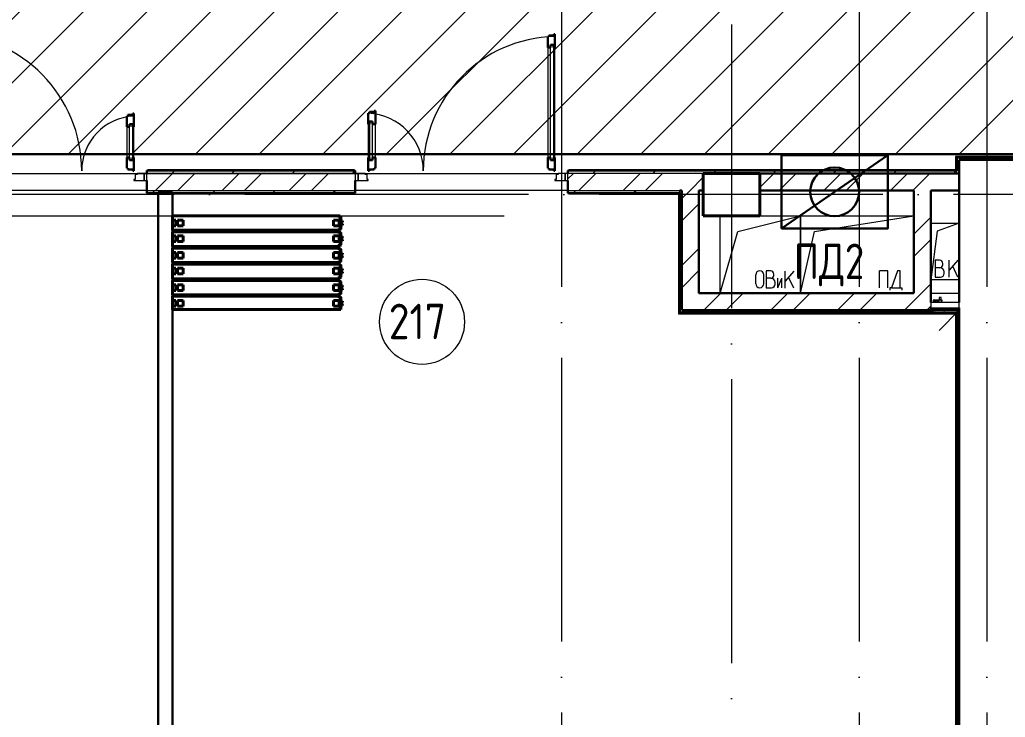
# Model space of a CAD drawing. Header units: millimetres. Extents: x -259809 to 472825, y -397243 to 31861.
# Drawn here: x 144604 to 151557, y -368846 to -363929 of the extents above; entities that cross this region are included whole.
import ezdxf

# ---------------------------------------------------------------- set-up
doc = ezdxf.new("R2010")
doc.units = ezdxf.units.MM
doc.linetypes.add('ADSK_Линия сетки', pattern=[25, 20, -2.5, 0, -2.5])
doc.linetypes.add('ADSK_Сверху', pattern=[450, 300, -150])
for name, color, linetype, lineweight in [('Двери', 252, 'Continuous', 9), ('Линии', 7, 'Continuous', 9), ('лс', 5, 'Continuous', 30), ('Марки помещений', 252, 'Continuous', 20), ('Несущие колонны', 252, 'Continuous', 18), ('Обобщенные модели', 252, 'Continuous', 18), ('Оборудование', 8, 'Continuous', 18), ('Ограждение', 252, 'Continuous', 9), ('Оси', 252, 'Continuous', 9), ('Перекрытие', 252, 'Continuous', 18), ('Стены внутренние', 252, 'Continuous', 18), ('Стены наружные', 252, 'Continuous', 18), ('Стены штриховка', 7, 'Continuous', 9)]:
    doc.layers.add(name, color=color, linetype=linetype, lineweight=lineweight)
doc.layers.add('Двери открывание', color=7, linetype='Continuous', lineweight=9, true_color=0xc0c0c0)
doc.layers.add('СОТ', color=7, linetype='Continuous')
doc.styles.add('GOST 2.304 type A', font='', dxfattribs={"height": 250})
doc.styles.add('GOST Common_2', font='', dxfattribs={"width": 0.9, "height": 250})
doc.styles.get('GOST 2.304 type A').set_extended_font_data('GOST 2.304 type A')
doc.styles.get('GOST Common_2').set_extended_font_data('GOST type B')

# ---------------------------------------------------------------- blocks, each defined once
blk = doc.blocks.new('2 этаж')
at = {"color": 251, "lineweight": 18, "true_color": 0x636466}
for p, q in [((149396, -13184.3), (149396, -12639.3)), ((149521, -12748.5), (149961, -12639.3)), ((149676, -12639.3), (149961, -12639.3)), ((149961, -12639.3), (149961, -13184.3)), ((149961, -13184.3), (149961, -12639.3)), ((149961, -12639.3), (150761, -12639.3)), ((150061, -12748.5), (150761, -12639.3)), ((150881, -12689.3), (151081, -12689.3)), ((151081, -12689.3), (150925.5, -12745.8)), ((149396, -13184.3), (149521, -12748.5)), ((149961, -13184.3), (150061, -12748.5)), ((150925.5, -12745.8), (150881, -13089.3)), ((150941.9, -12950.7), (150911.9, -12950.7)), ((150911.9, -12950.7), (150911.9, -13070.7)), ((150965.3, -12984), (150965.3, -12974)), ((151071.9, -12950.7), (151011.9, -13022.2)), ((151011.9, -13070.7), (151011.9, -12950.7)), ((151071.9, -13070.7), (151036, -12993.5)), ((149645.9, -13116.9), (149645.9, -13054.3)), ((149703.3, -13116.9), (149703.3, -13054.3)), ((149750.1, -13025.6), (149720.1, -13025.6)), ((149720.1, -13025.6), (149720.1, -13145.6)), ((149773.5, -13058.9), (149773.5, -13048.9)), ((149914.3, -13027.6), (149854.3, -13099.1)), ((149854.3, -13147.6), (149854.3, -13027.6)), ((149914.3, -13147.6), (149878.3, -13070.5)), ((150577.7, -13026.6), (150520.3, -13026.6)), ((150520.3, -13146.6), (150520.3, -13026.6)), ((150577.7, -13146.6), (150577.7, -13026.6)), ((150646.6, -13026.6), (150602.9, -13146.6)), ((150666.2, -13026.6), (150646.6, -13026.6)), ((150666.2, -13146.6), (150666.2, -13026.6)), ((150945.3, -13004), (150911.9, -13004)), ((150911.9, -13070.7), (150948.6, -13070.7)), ((150975.3, -13044), (150975.3, -13034)), ((149753.5, -13078.9), (149720.1, -13078.9)), ((149783.5, -13118.9), (149783.5, -13108.9)), ((149802.6, -13145.6), (149831.3, -13078.9)), ((149802.6, -13145.6), (149802.6, -13078.9)), ((149831.3, -13145.6), (149831.3, -13078.9)), ((151081, -13089.3), (150881, -13089.3)), ((149720.1, -13145.6), (149756.8, -13145.6)), ((150592.9, -13146.6), (150592.9, -13161.6)), ((150602.9, -13146.6), (150592.9, -13146.6)), ((150602.9, -13146.6), (150666.2, -13146.6)), ((150666.2, -13146.6), (150676.2, -13146.6)), ((150676.2, -13146.6), (150676.2, -13161.6))]:
    blk.add_line(p, q, dxfattribs=at)
for centre, radius, start, end in [((150941.9, -12974), 23.3, 0, 90), ((150945.3, -12984), 20, 270, 0), ((149674.6, -13054.3), 28.7, 0, 180), ((149750.1, -13048.9), 23.3, 0, 90), ((149753.5, -13058.9), 20, 270, 0), ((150945.3, -13034), 30, 0, 90), ((150948.6, -13044), 26.7, 270, 0), ((149674.6, -13116.9), 28.7, 180, 0), ((149753.5, -13108.9), 30, 0, 90), ((149756.8, -13118.9), 26.7, 270, 0)]:
    blk.add_arc(centre, radius, start, end, dxfattribs=at)
at = {"layer": 'Двери', "color": 251, "lineweight": 30, "true_color": 0x636466}
for p, q in [((148187, -11375.3), (148179, -11375.3)), ((148179, -11375.3), (148179, -11451.3)), ((148221, -11366.3), (148187, -11366.3)), ((148187, -11366.3), (148187, -11375.3)), ((148229, -11357.3), (148221, -11357.3)), ((148221, -11357.3), (148221, -11366.3)), ((148229, -11451.3), (148229, -11357.3)), ((148179, -11451.3), (148199, -11451.3)), ((148199, -11451.3), (148199, -11433.3)), ((148199, -11433.3), (148220, -11433.3)), ((148220, -11433.3), (148220, -11451.3)), ((148220, -11451.3), (148229, -11451.3)), ((145217, -11935.3), (145209, -11935.3)), ((145209, -11935.3), (145209, -12011.3)), ((145251, -11926.3), (145217, -11926.3)), ((145217, -11926.3), (145217, -11935.3)), ((145259, -11917.3), (145251, -11917.3)), ((145251, -11917.3), (145251, -11926.3)), ((145259, -12011.3), (145259, -11917.3)), ((146921, -11915.3), (146913, -11915.3)), ((146913, -11915.3), (146913, -11991.3)), ((146955, -11906.3), (146921, -11906.3)), ((146921, -11906.3), (146921, -11915.3)), ((146963, -11897.3), (146955, -11897.3)), ((146955, -11897.3), (146955, -11906.3)), ((146963, -11991.3), (146963, -11897.3)), ((145209, -12011.3), (145229, -12011.3)), ((145229, -12011.3), (145229, -11993.3)), ((145229, -11993.3), (145250, -11993.3)), ((145250, -11993.3), (145250, -12011.3)), ((145250, -12011.3), (145259, -12011.3)), ((146922, -11991.3), (146913, -11991.3)), ((146922, -11973.3), (146922, -11991.3)), ((146943, -11973.3), (146922, -11973.3)), ((146943, -11991.3), (146943, -11973.3)), ((146963, -11991.3), (146943, -11991.3)), ((145209, -12227.3), (145209, -12303.3)), ((145209, -12227.3), (145229, -12227.3)), ((145229, -12227.3), (145229, -12245.3)), ((145250, -12227.3), (145259, -12227.3)), ((145250, -12245.3), (145250, -12227.3)), ((145259, -12321.3), (145259, -12227.3)), ((146913, -12227.3), (146913, -12321.3)), ((146922, -12227.3), (146913, -12227.3)), ((146922, -12245.3), (146922, -12227.3)), ((146943, -12227.3), (146943, -12245.3)), ((146963, -12227.3), (146943, -12227.3)), ((146963, -12303.3), (146963, -12227.3)), ((148179, -12227.3), (148179, -12303.3)), ((148179, -12227.3), (148199, -12227.3)), ((148199, -12227.3), (148199, -12245.3)), ((148220, -12227.3), (148229, -12227.3)), ((148220, -12245.3), (148220, -12227.3)), ((148229, -12321.3), (148229, -12227.3)), ((145209, -12303.3), (145217, -12303.3)), ((145217, -12303.3), (145217, -12312.3)), ((145229, -12245.3), (145250, -12245.3)), ((146943, -12245.3), (146922, -12245.3)), ((146955, -12312.3), (146955, -12303.3)), ((146955, -12303.3), (146963, -12303.3)), ((148179, -12303.3), (148187, -12303.3)), ((148187, -12303.3), (148187, -12312.3)), ((148199, -12245.3), (148220, -12245.3)), ((145217, -12312.3), (145251, -12312.3)), ((145251, -12312.3), (145251, -12321.3)), ((145251, -12321.3), (145259, -12321.3)), ((146913, -12321.3), (146921, -12321.3)), ((146921, -12321.3), (146921, -12312.3)), ((146921, -12312.3), (146955, -12312.3)), ((148187, -12312.3), (148221, -12312.3)), ((148221, -12312.3), (148221, -12321.3)), ((148221, -12321.3), (148229, -12321.3))]:
    blk.add_line(p, q, dxfattribs=at)
at = {"layer": 'Двери', "color": 251, "true_color": 0x636466}
for p, q in [((148179, -11451.3), (148179, -12227.3)), ((148199, -12245.3), (148199, -11433.3)), ((148199, -11433.3), (148220, -11433.3)), ((148220, -11433.3), (148220, -12245.3)), ((148229, -12227.3), (148229, -11451.3)), ((145209, -12011.3), (145209, -12227.3)), ((145229, -12245.3), (145229, -11993.3)), ((145229, -11993.3), (145250, -11993.3)), ((145250, -11993.3), (145250, -12245.3)), ((145259, -12227.3), (145259, -12011.3)), ((146913, -11991.3), (146913, -12227.3)), ((146922, -11973.3), (146922, -12245.3)), ((146943, -11973.3), (146922, -11973.3)), ((146943, -12245.3), (146943, -11973.3)), ((146963, -12227.3), (146963, -11991.3)), ((145250, -12245.3), (145229, -12245.3)), ((146922, -12245.3), (146943, -12245.3)), ((148220, -12245.3), (148199, -12245.3)), ((145282, -12347.3), (145268, -12347.3)), ((145268, -12347.3), (145268, -12381.3)), ((145282, -12339.3), (145282, -12347.3)), ((145331, -12339.3), (145282, -12339.3)), ((145351, -12339.3), (145331, -12339.3)), ((145331, -12339.3), (145331, -12389.3)), ((145331, -12389.3), (145331, -12339.3)), ((145351, -12389.3), (145351, -12339.3)), ((146821, -12339.3), (146821, -12389.3)), ((146841, -12339.3), (146821, -12339.3)), ((146841, -12389.3), (146841, -12339.3)), ((146890, -12339.3), (146841, -12339.3)), ((146841, -12339.3), (146841, -12389.3)), ((146890, -12347.3), (146890, -12339.3)), ((146904, -12347.3), (146890, -12347.3)), ((146904, -12381.3), (146904, -12347.3)), ((148252, -12347.3), (148238, -12347.3)), ((148238, -12347.3), (148238, -12381.3)), ((148252, -12339.3), (148252, -12347.3)), ((148301, -12339.3), (148252, -12339.3)), ((148321, -12339.3), (148301, -12339.3)), ((148301, -12339.3), (148301, -12389.3)), ((148301, -12389.3), (148301, -12339.3)), ((148321, -12389.3), (148321, -12339.3)), ((145268, -12381.3), (145259, -12381.3)), ((145259, -12381.3), (145259, -12389.3)), ((145259, -12389.3), (145331, -12389.3)), ((145331, -12389.3), (145351, -12389.3)), ((146821, -12389.3), (146841, -12389.3)), ((146841, -12389.3), (146913, -12389.3)), ((146913, -12381.3), (146904, -12381.3)), ((146913, -12389.3), (146913, -12381.3)), ((148238, -12381.3), (148229, -12381.3)), ((148229, -12381.3), (148229, -12389.3)), ((148229, -12389.3), (148301, -12389.3)), ((148301, -12389.3), (148321, -12389.3))]:
    blk.add_line(p, q, dxfattribs=at)
at = {"layer": 'Двери открывание', "color": 251, "true_color": 0x636466}
for centre, radius, start, end in [((143925, -12321.3), 966, 0, 88.93231), ((148247, -12321.3), 946, 91.09026, 180), ((145277, -12321.3), 386, 92.67279, 180), ((146895, -12321.3), 406, 0, 87.45896)]:
    blk.add_arc(centre, radius, start, end, dxfattribs=at)
at = {"layer": 'Линии', "color": 251, "linetype": 'ADSK_Сверху', "ltscale": 100, "true_color": 0x636466}
for p, q in [((117871, -12339.3), (151081, -12339.3)), ((117871, -12639.3), (151081, -12639.3))]:
    blk.add_line(p, q, dxfattribs=at)
at = {"layer": 'Марки помещений', "color": 251, "true_color": 0x636466}
blk.add_circle((147292, -13385.9), 300, dxfattribs=at)
at = {"layer": 'Несущие колонны', "color": 251, "lineweight": 40, "true_color": 0x636466}
for p, q in [((149276, -12339.3), (149676, -12339.3)), ((149276, -12639.3), (149276, -12339.3)), ((149676, -12339.3), (149276, -12339.3)), ((149676, -12339.3), (149676, -12639.3)), ((149276, -12459.3), (149276, -12639.3)), ((149676, -12639.3), (149676, -12459.3)), ((149676, -12639.3), (149276, -12639.3)), ((149276, -12639.3), (149676, -12639.3))]:
    blk.add_line(p, q, dxfattribs=at)
at = {"layer": 'Несущие колонны', "color": 251, "true_color": 0x636466}
for p, q in [((149276, -12339.3), (149276, -12459.3)), ((149676, -12459.3), (149676, -12339.3))]:
    blk.add_line(p, q, dxfattribs=at)
at = {"layer": 'Обобщенные модели', "color": 251, "lineweight": 40, "true_color": 0x636466}
for p, q in [((145531, -12639.3), (145531, -12738.6)), ((146713.5, -12639.3), (145531, -12639.3)), ((146719.3, -12645.1), (146707.6, -12645.1)), ((146707.6, -12645.1), (146707.6, -12650.9)), ((146707.6, -12650.9), (146713.5, -12650.9)), ((146713.5, -12738.6), (146713.5, -12639.3)), ((146713.5, -12650.9), (146713.5, -12726.9)), ((146719.3, -12674.3), (146719.3, -12645.1)), ((145554.4, -12668.5), (145531, -12668.5)), ((145531, -12668.5), (145531, -12709.4)), ((145531, -12709.4), (145554.4, -12709.4)), ((145554.4, -12709.4), (145554.4, -12668.5)), ((145606.9, -12668.5), (145566.1, -12668.5)), ((145566.1, -12668.5), (145566.1, -12709.4)), ((145566.1, -12709.4), (145606.9, -12709.4)), ((145606.9, -12709.4), (145606.9, -12668.5)), ((146707.6, -12668.5), (146666.8, -12668.5)), ((146666.8, -12668.5), (146666.8, -12709.4)), ((146666.8, -12709.4), (146707.6, -12709.4)), ((146707.6, -12709.4), (146707.6, -12668.5)), ((146731, -12674.3), (146719.3, -12674.3)), ((146719.3, -12732.7), (146719.3, -12703.5)), ((146719.3, -12703.5), (146731, -12703.5)), ((146725.2, -12697.7), (146725.2, -12680.1)), ((146725.2, -12680.1), (146731, -12680.1)), ((146731, -12697.7), (146725.2, -12697.7)), ((146731, -12680.1), (146731, -12674.3)), ((146731, -12703.5), (146731, -12697.7)), ((145531, -12738.6), (146713.5, -12738.6)), ((146713.5, -12750.2), (145531, -12750.2)), ((145531, -12750.2), (145531, -12855.4)), ((145554.4, -12779.4), (145531, -12779.4)), ((145531, -12779.4), (145531, -12820.3)), ((145554.4, -12820.3), (145554.4, -12779.4)), ((145606.9, -12779.4), (145566.1, -12779.4)), ((145566.1, -12779.4), (145566.1, -12820.3)), ((145606.9, -12820.3), (145606.9, -12779.4)), ((146707.6, -12779.4), (146666.8, -12779.4)), ((146666.8, -12779.4), (146666.8, -12820.3)), ((146713.5, -12726.9), (146707.6, -12726.9)), ((146707.6, -12726.9), (146707.6, -12732.7)), ((146707.6, -12732.7), (146719.3, -12732.7)), ((146719.3, -12756.1), (146707.6, -12756.1)), ((146707.6, -12756.1), (146707.6, -12761.9)), ((146707.6, -12761.9), (146713.5, -12761.9)), ((146707.6, -12820.3), (146707.6, -12779.4)), ((146713.5, -12855.4), (146713.5, -12750.2)), ((146713.5, -12761.9), (146713.5, -12837.9)), ((146719.3, -12785.3), (146719.3, -12756.1)), ((146731, -12785.3), (146719.3, -12785.3)), ((146725.2, -12808.7), (146725.2, -12791.1)), ((146725.2, -12791.1), (146731, -12791.1)), ((146731, -12791.1), (146731, -12785.3)), ((145531, -12820.3), (145554.4, -12820.3)), ((145531, -12855.4), (146713.5, -12855.4)), ((145566.1, -12820.3), (145606.9, -12820.3)), ((146666.8, -12820.3), (146707.6, -12820.3)), ((146713.5, -12837.9), (146707.6, -12837.9)), ((146707.6, -12837.9), (146707.6, -12843.7)), ((146707.6, -12843.7), (146719.3, -12843.7)), ((146719.3, -12843.7), (146719.3, -12814.5)), ((146719.3, -12814.5), (146731, -12814.5)), ((146731, -12808.7), (146725.2, -12808.7)), ((146731, -12814.5), (146731, -12808.7)), ((146713.5, -12867.1), (145531, -12867.1)), ((145531, -12867.1), (145531, -12966.4)), ((145554.4, -12896.3), (145531, -12896.3)), ((145531, -12896.3), (145531, -12937.2)), ((145554.4, -12937.2), (145554.4, -12896.3)), ((145606.9, -12896.3), (145566.1, -12896.3)), ((145566.1, -12896.3), (145566.1, -12937.2)), ((145606.9, -12937.2), (145606.9, -12896.3)), ((146707.6, -12896.3), (146666.8, -12896.3)), ((146666.8, -12896.3), (146666.8, -12937.2)), ((146719.3, -12872.9), (146707.6, -12872.9)), ((146707.6, -12872.9), (146707.6, -12878.8)), ((146707.6, -12878.8), (146713.5, -12878.8)), ((146707.6, -12937.2), (146707.6, -12896.3)), ((146713.5, -12966.4), (146713.5, -12867.1)), ((146713.5, -12878.8), (146713.5, -12954.7)), ((146719.3, -12902.1), (146719.3, -12872.9)), ((146731, -12902.1), (146719.3, -12902.1)), ((146719.3, -12960.5), (146719.3, -12931.3)), ((146719.3, -12931.3), (146731, -12931.3)), ((146725.2, -12925.5), (146725.2, -12908)), ((146725.2, -12908), (146731, -12908)), ((146731, -12925.5), (146725.2, -12925.5)), ((146731, -12908), (146731, -12902.1)), ((146731, -12931.3), (146731, -12925.5)), ((145531, -12937.2), (145554.4, -12937.2)), ((145531, -12966.4), (146713.5, -12966.4)), ((145531, -12978.1), (145531, -13083.2)), ((146713.5, -12978.1), (145531, -12978.1)), ((145566.1, -12937.2), (145606.9, -12937.2)), ((146666.8, -12937.2), (146707.6, -12937.2)), ((146713.5, -12954.7), (146707.6, -12954.7)), ((146707.6, -12954.7), (146707.6, -12960.5)), ((146707.6, -12960.5), (146719.3, -12960.5)), ((146719.3, -12983.9), (146707.6, -12983.9)), ((146707.6, -12983.9), (146707.6, -12989.7)), ((146707.6, -12989.7), (146713.5, -12989.7)), ((146713.5, -13083.2), (146713.5, -12978.1)), ((146713.5, -12989.7), (146713.5, -13065.7)), ((146719.3, -13013.1), (146719.3, -12983.9)), ((145554.4, -13007.3), (145531, -13007.3)), ((145531, -13007.3), (145531, -13048.2)), ((145531, -13048.2), (145554.4, -13048.2)), ((145554.4, -13048.2), (145554.4, -13007.3)), ((145606.9, -13007.3), (145566.1, -13007.3)), ((145566.1, -13007.3), (145566.1, -13048.2)), ((145566.1, -13048.2), (145606.9, -13048.2)), ((145606.9, -13048.2), (145606.9, -13007.3)), ((146707.6, -13007.3), (146666.8, -13007.3)), ((146666.8, -13007.3), (146666.8, -13048.2)), ((146666.8, -13048.2), (146707.6, -13048.2)), ((146707.6, -13048.2), (146707.6, -13007.3)), ((146713.5, -13065.7), (146707.6, -13065.7)), ((146707.6, -13065.7), (146707.6, -13071.5)), ((146707.6, -13071.5), (146719.3, -13071.5)), ((146731, -13013.1), (146719.3, -13013.1)), ((146719.3, -13071.5), (146719.3, -13042.3)), ((146719.3, -13042.3), (146731, -13042.3)), ((146725.2, -13036.5), (146725.2, -13018.9)), ((146725.2, -13018.9), (146731, -13018.9)), ((146731, -13036.5), (146725.2, -13036.5)), ((146731, -13018.9), (146731, -13013.1)), ((146731, -13042.3), (146731, -13036.5)), ((145531, -13083.2), (146713.5, -13083.2)), ((146713.5, -13094.9), (145531, -13094.9)), ((145531, -13094.9), (145531, -13194.2)), ((145554.4, -13124.1), (145531, -13124.1)), ((145531, -13124.1), (145531, -13165)), ((145554.4, -13165), (145554.4, -13124.1)), ((145606.9, -13124.1), (145566.1, -13124.1)), ((145566.1, -13124.1), (145566.1, -13165)), ((145606.9, -13165), (145606.9, -13124.1)), ((146707.6, -13124.1), (146666.8, -13124.1)), ((146666.8, -13124.1), (146666.8, -13165)), ((146719.3, -13100.7), (146707.6, -13100.7)), ((146707.6, -13100.7), (146707.6, -13106.6)), ((146707.6, -13106.6), (146713.5, -13106.6)), ((146707.6, -13165), (146707.6, -13124.1)), ((146713.5, -13194.2), (146713.5, -13094.9)), ((146713.5, -13106.6), (146713.5, -13182.5)), ((146719.3, -13129.9), (146719.3, -13100.7)), ((146731, -13129.9), (146719.3, -13129.9)), ((146725.2, -13153.3), (146725.2, -13135.8)), ((146725.2, -13135.8), (146731, -13135.8)), ((146731, -13135.8), (146731, -13129.9)), ((145531, -13165), (145554.4, -13165)), ((145531, -13194.2), (146713.5, -13194.2)), ((146713.5, -13205.9), (145531, -13205.9)), ((145531, -13205.9), (145531, -13299.3)), ((145566.1, -13165), (145606.9, -13165)), ((146666.8, -13165), (146707.6, -13165)), ((146713.5, -13182.5), (146707.6, -13182.5)), ((146707.6, -13182.5), (146707.6, -13188.3)), ((146707.6, -13188.3), (146719.3, -13188.3)), ((146713.5, -13299.3), (146713.5, -13205.9)), ((146719.3, -13188.3), (146719.3, -13159.1)), ((146719.3, -13159.1), (146731, -13159.1)), ((146731, -13153.3), (146725.2, -13153.3)), ((146731, -13159.1), (146731, -13153.3)), ((145554.4, -13235.1), (145531, -13235.1)), ((145531, -13235.1), (145531, -13276)), ((145531, -13276), (145554.4, -13276)), ((145554.4, -13276), (145554.4, -13235.1)), ((145606.9, -13235.1), (145566.1, -13235.1)), ((145566.1, -13235.1), (145566.1, -13276)), ((145566.1, -13276), (145606.9, -13276)), ((145606.9, -13276), (145606.9, -13235.1)), ((146707.6, -13235.1), (146666.8, -13235.1)), ((146666.8, -13235.1), (146666.8, -13276)), ((146666.8, -13276), (146707.6, -13276)), ((146719.3, -13211.7), (146707.6, -13211.7)), ((146707.6, -13211.7), (146707.6, -13217.6)), ((146707.6, -13217.6), (146713.5, -13217.6)), ((146707.6, -13276), (146707.6, -13235.1)), ((146713.5, -13217.6), (146713.5, -13293.5)), ((146719.3, -13240.9), (146719.3, -13211.7)), ((146731, -13240.9), (146719.3, -13240.9)), ((146719.3, -13299.3), (146719.3, -13270.1)), ((146719.3, -13270.1), (146731, -13270.1)), ((146725.2, -13264.3), (146725.2, -13246.8)), ((146725.2, -13246.8), (146731, -13246.8)), ((146731, -13264.3), (146725.2, -13264.3)), ((146731, -13246.8), (146731, -13240.9)), ((146731, -13270.1), (146731, -13264.3)), ((145531, -13299.3), (146713.5, -13299.3)), ((146713.5, -13293.5), (146707.6, -13293.5)), ((146707.6, -13293.5), (146707.6, -13299.3)), ((146707.6, -13299.3), (146719.3, -13299.3))]:
    blk.add_line(p, q, dxfattribs=at)
at = {"layer": 'Оборудование', "color": 251, "true_color": 0x636466}
for p, q in [((150881, -13249.3), (150881, -13285.6)), ((151081, -13249.3), (150881, -13249.3)), ((150896.9, -13233.9), (150896.9, -13238.9)), ((150942.7, -13233.9), (150896.9, -13233.9)), ((150896.9, -13238.9), (150942.7, -13238.9)), ((150937.9, -13233.3), (150937.9, -13249.3)), ((150957.2, -13233.3), (150937.9, -13233.3)), ((150941.4, -13231.4), (150939.4, -13233.3)), ((150941.4, -13213.9), (150941.4, -13231.4)), ((150953.6, -13213.9), (150941.4, -13213.9)), ((150953.6, -13231.4), (150941.4, -13231.4)), ((150960.6, -13233.9), (150952.3, -13233.9)), ((150952.3, -13238.9), (150960.6, -13238.9)), ((150953.6, -13231.4), (150953.6, -13213.9)), ((150955.6, -13233.3), (150953.6, -13231.4)), ((150957.2, -13249.3), (150957.2, -13233.3)), ((150960.6, -13238.9), (150960.6, -13233.9)), ((151081, -13285.6), (151081, -13249.3)), ((150881.9, -13286.6), (151080.1, -13286.6)), ((150888, -13286.6), (150888, -13296.3)), ((150889, -13297.3), (151073.1, -13297.3)), ((150900, -13298.8), (150900, -13304.3)), ((150900, -13304.3), (151062, -13304.3)), ((150909, -13297.7), (150909, -13296.3)), ((150909, -13297.7), (150909, -13296.3)), ((150909, -13304.3), (150909, -13306.3)), ((150909, -13306.3), (150913, -13306.3)), ((150973.5, -13306.3), (150913, -13306.3)), ((151081, -13304.3), (150939.6, -13445.7)), ((150973.5, -13306.3), (150977.5, -13306.3)), ((150977.5, -13306.3), (150977.5, -13304.3)), ((151053, -13296.3), (151053, -13297.7)), ((151053, -13297.7), (151053, -13296.3)), ((151062, -13304.3), (151062, -13298.8)), ((151074, -13296.3), (151074, -13286.6))]:
    blk.add_line(p, q, dxfattribs=at)
for points, knots in [([(150881, -13285.6), (150881, -13285.7), (150881, -13285.9), (150881.1, -13286.1), (150881.2, -13286.2), (150881.4, -13286.4), (150881.5, -13286.5), (150881.7, -13286.5), (150881.8, -13286.6), (150881.9, -13286.6)], [0, 0, 0, 0, 0.166667, 0.333333, 0.458333, 0.583333, 0.708333, 0.833333, 1, 1, 1, 1]), ([(150888, -13296.3), (150888, -13296.4), (150888, -13296.5), (150888.1, -13296.8), (150888.2, -13296.9), (150888.4, -13297), (150888.5, -13297.1), (150888.6, -13297.2), (150888.8, -13297.2), (150888.9, -13297.3), (150889, -13297.3)], [0, 0, 0, 0, 0.166667, 0.333333, 0.458333, 0.583333, 0.666667, 0.75, 0.833333, 1, 1, 1, 1]), ([(150898.5, -13297.3), (150898.6, -13297.3), (150898.8, -13297.3), (150899.1, -13297.4), (150899.2, -13297.5), (150899.4, -13297.6), (150899.6, -13297.7), (150899.7, -13297.9), (150899.8, -13298), (150899.9, -13298.2), (150900, -13298.5), (150900, -13298.7), (150900, -13298.8)], [0, 0, 0, 0, 0.166667, 0.25, 0.333333, 0.416667, 0.5, 0.583333, 0.666667, 0.75, 0.833333, 1, 1, 1, 1]), ([(151062, -13298.8), (151062, -13298.7), (151062, -13298.5), (151062.1, -13298.2), (151062.2, -13298), (151062.3, -13297.9), (151062.5, -13297.7), (151062.6, -13297.6), (151062.8, -13297.5), (151063, -13297.4), (151063.2, -13297.3), (151063.4, -13297.3), (151063.5, -13297.3)], [-1, -1, -1, -1, -0.833333, -0.75, -0.666667, -0.583333, -0.5, -0.416667, -0.333333, -0.25, -0.166667, 0, 0, 0, 0]), ([(151073.1, -13297.3), (151073.1, -13297.3), (151073.3, -13297.2), (151073.4, -13297.2), (151073.5, -13297.1), (151073.7, -13297), (151073.8, -13296.9), (151073.9, -13296.8), (151074, -13296.5), (151074, -13296.4), (151074, -13296.3)], [-1, -1, -1, -1, -0.833333, -0.75, -0.666667, -0.583333, -0.458333, -0.333333, -0.166667, 0, 0, 0, 0]), ([(151080.1, -13286.6), (151080.2, -13286.6), (151080.3, -13286.5), (151080.5, -13286.5), (151080.6, -13286.4), (151080.8, -13286.2), (151080.9, -13286.1), (151081, -13285.9), (151081, -13285.7), (151081, -13285.6)], [-1, -1, -1, -1, -0.833333, -0.75, -0.583333, -0.458333, -0.333333, -0.166667, 0, 0, 0, 0])]:
    blk.add_open_spline(points, degree=3, knots=knots, dxfattribs=at)
at = {"layer": 'Ограждение', "color": 251, "true_color": 0x636466}
for p, q in [((152191, -12219.3), (151056, -12219.3)), ((151056, -12219.3), (151061, -12224.3)), ((151056, -12219.3), (151056, -12314.3)), ((145361, -12319.3), (145361, -12314.3)), ((146811, -12314.3), (145361, -12314.3)), ((146811, -12314.3), (146811, -12319.3)), ((148331, -12319.3), (148331, -12314.3)), ((151056, -12314.3), (148331, -12314.3)), ((151056, -12314.3), (151061, -12319.3)), ((145361, -12484.3), (145361, -12479.3)), ((145361, -12484.3), (145431, -12484.3)), ((145531, -12484.3), (146811, -12484.3)), ((146811, -12479.2), (146811, -12484.3)), ((148331, -12484.3), (148331, -12479.2)), ((148331, -12484.3), (149101, -12484.3)), ((149106, -12479.3), (149101, -12484.3)), ((149101, -12484.3), (149101, -13329.3)), ((149101, -13329.3), (149106, -13324.3)), ((149101, -13329.3), (151056, -13329.3)), ((151061, -13324.3), (151056, -13329.3)), ((151056, -13329.3), (151056, -18454.4))]:
    blk.add_line(p, q, dxfattribs=at)
at = {"layer": 'Оси', "color": 251, "linetype": 'ADSK_Линия сетки', "ltscale": 100, "true_color": 0x636466}
for p, q in [((149476, 33711.4), (149476, -32265.4)), ((148276, -1139.3), (148276, -32265.4)), ((150376, -1139.3), (150376, -30995.4)), ((151276, -1139.3), (151276, -30995.4)), ((170543.3, -12489.3), (93565.9, -12489.3))]:
    blk.add_line(p, q, dxfattribs=at)
at = {"layer": 'Перекрытие', "color": 251, "ltscale": 100, "true_color": 0x636466}
for p, q in [((149396, -13184.3), (149396, -12639.3)), ((149676, -12639.3), (150761, -12639.3)), ((150881, -12689.3), (151081, -12689.3)), ((151081, -13089.3), (150881, -13089.3))]:
    blk.add_line(p, q, dxfattribs=at)
at = {"layer": 'Стены внутренние', "color": 251, "lineweight": 30, "true_color": 0x636466}
for p, q in [((151471, -12244.3), (151081, -12244.3)), ((151081, -12339.3), (151081, -13249.3)), ((151081, -13285.9), (151081, -13304.3))]:
    blk.add_line(p, q, dxfattribs=at)
at = {"layer": 'Стены наружные', "color": 251, "lineweight": 30, "true_color": 0x636466}
for p, q in [((152186, -12224.3), (151061, -12224.3)), ((151061, -12224.3), (151061, -12319.3)), ((151066, -12229.3), (151066, -12324.3)), ((151081, -12339.3), (151081, -12244.3)), ((145351, -12319.3), (145351, -12339.3)), ((146821, -12319.3), (145351, -12319.3)), ((146821, -12339.3), (146821, -12319.3)), ((148321, -12319.3), (148321, -12339.3)), ((151061, -12319.3), (148321, -12319.3)), ((149276, -12339.3), (151081, -12339.3)), ((151066, -12324.3), (151061, -12324.3)), ((145351, -12389.3), (145351, -12479.3)), ((146821, -12479.3), (146821, -12389.3)), ((148321, -12389.3), (148321, -12479.3)), ((145351, -12479.3), (146821, -12479.3)), ((145431, -12474.3), (145431, -18639.3)), ((145531, -12474.3), (145431, -12474.3)), ((145531, -18639.3), (145531, -12474.3)), ((148321, -12479.3), (149106, -12479.3)), ((149106, -12474.3), (149111, -12474.3)), ((149106, -12479.3), (149106, -13324.3)), ((149111, -12459.3), (149126, -12459.3)), ((149111, -12474.3), (149111, -13319.3)), ((149126, -12459.3), (149126, -13304.3)), ((149246, -12459.3), (149276, -12459.3)), ((149246, -13184.3), (149246, -12459.3)), ((149676, -12459.3), (150761, -12459.3)), ((150761, -12459.3), (150761, -13184.3)), ((150881, -12459.3), (151081, -12459.3)), ((150881, -13249.3), (150881, -12459.3)), ((150761, -13184.3), (149246, -13184.3)), ((149106, -13324.3), (151061, -13324.3)), ((149111, -13319.3), (151066, -13319.3)), ((150900, -13304.3), (149126, -13304.3)), ((150881, -13304.3), (150881, -13285.9)), ((151061, -13324.3), (151061, -18454.3)), ((151081, -13304.3), (151062, -13304.3)), ((151066, -18459.3), (151066, -13319.3)), ((151081, -18539.3), (151081, -13304.3))]:
    blk.add_line(p, q, dxfattribs=at)
at = {"layer": 'Стены наружные', "color": 251, "linetype": 'Continuous', "lineweight": 9, "true_color": 0x636466}
for p, q in [((151082.8, -12229.3), (151087.8, -12224.3)), ((151138.5, -12244.3), (151153.5, -12229.3)), ((151153.5, -12229.3), (151158.5, -12224.3)), ((151224.2, -12229.3), (151229.2, -12224.3)), ((151295, -12229.3), (151300, -12224.3)), ((151365.7, -12229.3), (151370.7, -12224.3)), ((151061, -12251.1), (151066, -12246.1)), ((151066, -12316.8), (151081, -12301.8)), ((145401.7, -12324.3), (145406.7, -12319.3)), ((145411.3, -12459.3), (145531.3, -12339.3)), ((145472.4, -12324.3), (145477.4, -12319.3)), ((145528.1, -12339.3), (145543.1, -12324.3)), ((145543.1, -12324.3), (145548.1, -12319.3)), ((145568.4, -12459.3), (145688.4, -12339.3)), ((145613.8, -12324.3), (145618.8, -12319.3)), ((145684.5, -12324.3), (145689.5, -12319.3)), ((145755.2, -12324.3), (145760.2, -12319.3)), ((145825.9, -12324.3), (145830.9, -12319.3)), ((145882.7, -12459.3), (146002.7, -12339.3)), ((145896.6, -12324.3), (145901.6, -12319.3)), ((145952.4, -12339.3), (145967.4, -12324.3)), ((145967.4, -12324.3), (145972.4, -12319.3)), ((146038.1, -12324.3), (146043.1, -12319.3)), ((146039.9, -12459.3), (146159.9, -12339.3)), ((146108.8, -12324.3), (146113.8, -12319.3)), ((146179.5, -12324.3), (146184.5, -12319.3)), ((146250.2, -12324.3), (146255.2, -12319.3)), ((146320.9, -12324.3), (146325.9, -12319.3)), ((146354.2, -12459.3), (146474.2, -12339.3)), ((146376.6, -12339.3), (146391.6, -12324.3)), ((146391.6, -12324.3), (146396.6, -12319.3)), ((146462.3, -12324.3), (146467.3, -12319.3)), ((146511.4, -12459.3), (146631.4, -12339.3)), ((146533, -12324.3), (146538, -12319.3)), ((146603.8, -12324.3), (146608.8, -12319.3)), ((146674.5, -12324.3), (146679.5, -12319.3)), ((146745.2, -12324.3), (146750.2, -12319.3)), ((146800.9, -12339.3), (146815.9, -12324.3)), ((146815.9, -12324.3), (146820.9, -12319.3)), ((148321, -12378.3), (148360.1, -12339.3)), ((148371.5, -12324.3), (148376.5, -12319.3)), ((148397.2, -12459.3), (148517.2, -12339.3)), ((148442.2, -12324.3), (148447.2, -12319.3)), ((148497.9, -12339.3), (148512.9, -12324.3)), ((148512.9, -12324.3), (148517.9, -12319.3)), ((148583.7, -12324.3), (148588.7, -12319.3)), ((148654.4, -12324.3), (148659.4, -12319.3)), ((148711.5, -12459.3), (148831.5, -12339.3)), ((148725.1, -12324.3), (148730.1, -12319.3)), ((148795.8, -12324.3), (148800.8, -12319.3)), ((148866.5, -12324.3), (148871.5, -12319.3)), ((148868.7, -12459.3), (148988.7, -12339.3)), ((148922.2, -12339.3), (148937.2, -12324.3)), ((148937.2, -12324.3), (148942.2, -12319.3)), ((149007.9, -12324.3), (149012.9, -12319.3)), ((149078.6, -12324.3), (149083.6, -12319.3)), ((149149.3, -12324.3), (149154.3, -12319.3)), ((149183, -12459.3), (149276, -12366.2)), ((149220.1, -12324.3), (149225.1, -12319.3)), ((149290.8, -12324.3), (149295.8, -12319.3)), ((149346.5, -12339.3), (149361.5, -12324.3)), ((149361.5, -12324.3), (149366.5, -12319.3)), ((149432.2, -12324.3), (149437.2, -12319.3)), ((149502.9, -12324.3), (149507.9, -12319.3)), ((149573.6, -12324.3), (149578.6, -12319.3)), ((149644.3, -12324.3), (149649.3, -12319.3)), ((149676, -12437.7), (149774.4, -12339.3)), ((149715, -12324.3), (149720, -12319.3)), ((149770.7, -12339.3), (149785.7, -12324.3)), ((149785.7, -12324.3), (149790.7, -12319.3)), ((149811.6, -12459.3), (149931.6, -12339.3)), ((149856.4, -12324.3), (149861.4, -12319.3)), ((149927.2, -12324.3), (149932.2, -12319.3)), ((149997.9, -12324.3), (150002.9, -12319.3)), ((150068.6, -12324.3), (150073.6, -12319.3)), ((150125.9, -12459.3), (150245.9, -12339.3)), ((150139.3, -12324.3), (150144.3, -12319.3)), ((150195, -12339.3), (150210, -12324.3)), ((150210, -12324.3), (150215, -12319.3)), ((150280.7, -12324.3), (150285.7, -12319.3)), ((150283.1, -12459.3), (150403.1, -12339.3)), ((150351.4, -12324.3), (150356.4, -12319.3)), ((150422.1, -12324.3), (150427.1, -12319.3)), ((150492.8, -12324.3), (150497.8, -12319.3)), ((150563.6, -12324.3), (150568.6, -12319.3)), ((150597.4, -12459.3), (150717.4, -12339.3)), ((150619.3, -12339.3), (150634.3, -12324.3)), ((150634.3, -12324.3), (150639.3, -12319.3)), ((150705, -12324.3), (150710, -12319.3)), ((150754.5, -12459.3), (150874.5, -12339.3)), ((150775.7, -12324.3), (150780.7, -12319.3)), ((150846.4, -12324.3), (150851.4, -12319.3)), ((150917.1, -12324.3), (150922.1, -12319.3)), ((150987.8, -12324.3), (150992.8, -12319.3)), ((151043.5, -12339.3), (151058.5, -12324.3)), ((151058.5, -12324.3), (151061, -12321.8)), ((151061, -12321.8), (151066, -12316.8)), ((145388.1, -12479.3), (145393.1, -12474.3)), ((145393.1, -12474.3), (145408.1, -12459.3)), ((145458.8, -12479.3), (145463.8, -12474.3)), ((145529.5, -12479.3), (145534.5, -12474.3)), ((145600.2, -12479.3), (145605.2, -12474.3)), ((145670.9, -12479.3), (145675.9, -12474.3)), ((145741.6, -12479.3), (145746.6, -12474.3)), ((145812.4, -12479.3), (145817.4, -12474.3)), ((145817.4, -12474.3), (145832.4, -12459.3)), ((145883.1, -12479.3), (145888.1, -12474.3)), ((145953.8, -12479.3), (145958.8, -12474.3)), ((146024.5, -12479.3), (146029.5, -12474.3)), ((146095.2, -12479.3), (146100.2, -12474.3)), ((146165.9, -12479.3), (146170.9, -12474.3)), ((146236.6, -12479.3), (146241.6, -12474.3)), ((146241.6, -12474.3), (146256.6, -12459.3)), ((146307.3, -12479.3), (146312.3, -12474.3)), ((146378, -12479.3), (146383, -12474.3)), ((146448.8, -12479.3), (146453.8, -12474.3)), ((146519.5, -12479.3), (146524.5, -12474.3)), ((146590.2, -12479.3), (146595.2, -12474.3)), ((146660.9, -12479.3), (146665.9, -12474.3)), ((146665.9, -12474.3), (146680.9, -12459.3)), ((146731.6, -12479.3), (146736.6, -12474.3)), ((146802.3, -12479.3), (146807.3, -12474.3)), ((148357.9, -12479.3), (148362.9, -12474.3)), ((148362.9, -12474.3), (148377.9, -12459.3)), ((148428.7, -12479.3), (148433.7, -12474.3)), ((148499.4, -12479.3), (148504.4, -12474.3)), ((148570.1, -12479.3), (148575.1, -12474.3)), ((148640.8, -12479.3), (148645.8, -12474.3)), ((148711.5, -12479.3), (148716.5, -12474.3)), ((148782.2, -12479.3), (148787.2, -12474.3)), ((148787.2, -12474.3), (148802.2, -12459.3)), ((148852.9, -12479.3), (148857.9, -12474.3)), ((148923.6, -12479.3), (148928.6, -12474.3)), ((148994.3, -12479.3), (148999.3, -12474.3)), ((149065.1, -12479.3), (149070.1, -12474.3)), ((149106, -12509), (149111, -12504)), ((149126, -12516.2), (149183, -12459.3)), ((151068.8, -12459.3), (151081, -12447.1)), ((149106, -12579.7), (149111, -12574.7)), ((149126, -12673.4), (149246, -12553.4)), ((149106, -12650.4), (149111, -12645.4)), ((150761, -12767.1), (150881, -12647.1)), ((149106, -12721.1), (149111, -12716.1)), ((149106, -12791.9), (149111, -12786.9)), ((149106, -12862.6), (149111, -12857.6)), ((150761, -12924.2), (150881, -12804.2)), ((149106, -12933.3), (149111, -12928.3)), ((149126, -12987.7), (149246, -12867.7)), ((149106, -13004), (149111, -12999)), ((149106, -13074.7), (149111, -13069.7)), ((149126, -13144.9), (149246, -13024.9)), ((149106, -13145.4), (149111, -13140.4)), ((150815.3, -13184.3), (150881, -13118.6)), ((149280.9, -13304.3), (149400.9, -13184.3)), ((149438.1, -13304.3), (149558.1, -13184.3)), ((149752.4, -13304.3), (149872.4, -13184.3)), ((149909.5, -13304.3), (150029.5, -13184.3)), ((150223.8, -13304.3), (150343.8, -13184.3)), ((150381, -13304.3), (150501, -13184.3)), ((150695.3, -13304.3), (150815.3, -13184.3)), ((149106, -13216.1), (149111, -13211.1)), ((150852.5, -13304.3), (150881, -13275.7)), ((149106, -13286.8), (149111, -13281.8)), ((149139.3, -13324.3), (149144.3, -13319.3)), ((149210, -13324.3), (149215, -13319.3)), ((149280.7, -13324.3), (149285.7, -13319.3)), ((149351.4, -13324.3), (149356.4, -13319.3)), ((149422.1, -13324.3), (149427.1, -13319.3)), ((149492.8, -13324.3), (149497.8, -13319.3)), ((149563.6, -13324.3), (149568.6, -13319.3)), ((149612, -13319.3), (149612, -13304.3)), ((149634.3, -13324.3), (149639.3, -13319.3)), ((149705, -13324.3), (149710, -13319.3)), ((149775.7, -13324.3), (149780.7, -13319.3)), ((149846.4, -13324.3), (149851.4, -13319.3)), ((149917.1, -13324.3), (149922.1, -13319.3)), ((149987.8, -13324.3), (149992.8, -13319.3)), ((150058.5, -13324.3), (150063.5, -13319.3)), ((150129.2, -13324.3), (150134.2, -13319.3)), ((150200, -13324.3), (150205, -13319.3)), ((150212, -13319.3), (150212, -13304.3)), ((150270.7, -13324.3), (150275.7, -13319.3)), ((150341.4, -13324.3), (150346.4, -13319.3)), ((150412.1, -13324.3), (150417.1, -13319.3)), ((150482.8, -13324.3), (150487.8, -13319.3)), ((150553.5, -13324.3), (150558.5, -13319.3)), ((150624.2, -13324.3), (150629.2, -13319.3)), ((150694.9, -13324.3), (150699.9, -13319.3)), ((150765.6, -13324.3), (150770.6, -13319.3)), ((150812, -13319.3), (150812, -13304.3)), ((150836.3, -13324.3), (150841.3, -13319.3)), ((150907.1, -13324.3), (150912.1, -13319.3)), ((150977.8, -13324.3), (150982.8, -13319.3)), ((151048.5, -13324.3), (151053.5, -13319.3)), ((151061, -13382.4), (151066, -13377.4)), ((151061, -13453.1), (151066, -13448.1)), ((151061, -13523.9), (151066, -13518.9)), ((151061, -13594.6), (151066, -13589.6)), ((151061, -13665.3), (151066, -13660.3)), ((151061, -13736), (151066, -13731)), ((151061, -13806.7), (151066, -13801.7)), ((151061, -13877.4), (151066, -13872.4)), ((151061, -13948.1), (151066, -13943.1)), ((151061, -14018.8), (151066, -14013.8)), ((151061, -14089.5), (151066, -14084.5)), ((151061, -14160.3), (151066, -14155.3)), ((151061, -14231), (151066, -14226)), ((151061, -14301.7), (151066, -14296.7)), ((151061, -14372.4), (151066, -14367.4)), ((151061, -14443.1), (151066, -14438.1)), ((151061, -14513.8), (151066, -14508.8)), ((151061, -14584.5), (151066, -14579.5)), ((151061, -14655.2), (151066, -14650.2)), ((151061, -14725.9), (151066, -14720.9)), ((151061, -14796.7), (151066, -14791.7)), ((151061, -14867.4), (151066, -14862.4)), ((151061, -14938.1), (151066, -14933.1)), ((151061, -15008.8), (151066, -15003.8)), ((151061, -15079.5), (151066, -15074.5)), ((151061, -15150.2), (151066, -15145.2)), ((151061, -15220.9), (151066, -15215.9)), ((151061, -15291.6), (151066, -15286.6)), ((151061, -15362.3), (151066, -15357.3)), ((151061, -15433), (151066, -15428)), ((151061, -15503.8), (151066, -15498.8)), ((151061, -15574.5), (151066, -15569.5)), ((151061, -15645.2), (151066, -15640.2)), ((151061, -15715.9), (151066, -15710.9)), ((151061, -15786.6), (151066, -15781.6)), ((151061, -15857.3), (151066, -15852.3)), ((151061, -15928), (151066, -15923)), ((151061, -15998.7), (151066, -15993.7)), ((151061, -16069.4), (151066, -16064.4)), ((151061, -16140.2), (151066, -16135.2))]:
    blk.add_line(p, q, dxfattribs=at)
at = {"layer": 'Стены наружные', "color": 251, "true_color": 0x636466}
for p, q in [((143920, -12339.3), (145282, -12339.3)), ((146890, -12339.3), (148252, -12339.3)), ((149276, -12459.3), (149276, -12339.3)), ((149676, -12339.3), (149676, -12459.3)), ((145351, -12459.3), (143851, -12459.3)), ((148321, -12459.3), (146821, -12459.3)), ((150881, -13184.3), (151081, -13184.3))]:
    blk.add_line(p, q, dxfattribs=at)
at = {"layer": 'Стены штриховка', "color": 251, "true_color": 0x636466}
for p, q in [((151066, -12229.3), (152186, -12229.3)), ((146821, -12324.3), (145351, -12324.3)), ((146821, -12339.3), (145351, -12339.3)), ((151061, -12324.3), (148321, -12324.3)), ((149276, -12339.3), (148321, -12339.3)), ((145351, -12459.3), (146821, -12459.3)), ((145351, -12474.3), (146821, -12474.3)), ((148321, -12459.3), (149111, -12459.3)), ((148321, -12474.3), (149106, -12474.3)), ((149111, -12474.3), (149111, -12459.3))]:
    blk.add_line(p, q, dxfattribs=at)
at = {"layer": 'Марки помещений', "color": 251, "true_color": 0x636466, "style": 'GOST Common_2', "width": 0.9}
blk.add_text('217', height=250, dxfattribs=at).set_placement((147057.1, -13508.2))
blk = doc.blocks.new('Клапан')
at = {"layer": 'лс', "color": 1, "lineweight": 30}
blk.add_line((-375.1, -257.8), (375.1, 257.8), dxfattribs=at)
blk.add_lwpolyline([(-375.1, -257.8), (375.1, -257.8), (375.1, 257.8), (-375.1, 257.8)], close=True, dxfattribs=at)
blk.add_circle((0, 0), 171.9, dxfattribs=at)

msp = doc.modelspace()

# ---------------------------------------------------------------- hatches: boundary and pattern name
at = {"layer": 'лс', "lineweight": 5, "true_color": 0x4554a5}
h = msp.add_hatch(dxfattribs=at)
h.set_pattern_fill('ANSI31', color=175, scale=100)
h.set_pattern_definition([(45, (1e-11, 51444.2), (-224.5064, 224.5064), [])])
h.paths.add_polyline_path([(161841.1, -356693.9), (154592.7, -356693.9), (154592.7, -363056.9), (140335, -363056.9), (140335, -364876.7), (161841.1, -364876.7), (161841.1, -364750.6)])
edge = h.paths.add_edge_path(flags=16)
edge.add_ellipse((141573.1, -363791.1), major_axis=(911.9, 0), ratio=0.29514, start_angle=0, end_angle=360)

# ---------------------------------------------------------------- linework, layer by layer
at = {"layer": 'лс', "color": 175, "lineweight": 30, "true_color": 0x4554a5}
msp.add_lwpolyline([(140335, -364876.7), (140335, -363056.9), (154592.7, -363056.9), (154592.7, -356693.9), (161841.1, -356693.9), (161841.1, -364750.6), (161841.1, -364876.7)], close=True, dxfattribs=at)

# ---------------------------------------------------------------- block references
msp.add_blockref('2 этаж', (150, -352672.8))
at = {"layer": 'лс', "color": 1, "lineweight": 30}
msp.add_blockref('Клапан', (150353.3, -365142), dxfattribs=at)

# ---------------------------------------------------------------- texts
at = {"layer": 'СОТ', "color": 1, "insert": (150313.1, -365657.8), "char_height": 250, "width": 1872.196, "attachment_point": 5, "style": 'GOST 2.304 type A'}
msp.add_mtext('ПД2', dxfattribs=at)

doc.saveas('drawing.dxf')
